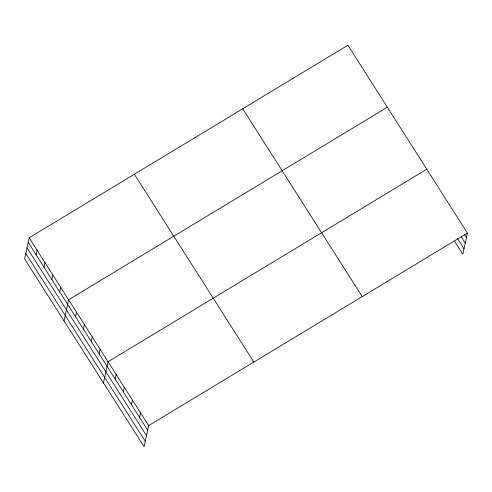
<?xml version="1.0" encoding="UTF-8"?>
<svg xmlns="http://www.w3.org/2000/svg" width="492" height="492" viewBox="0 0 492 492"><rect width="100%" height="100%" fill="white"/><g stroke="black" fill="none" stroke-linecap="round" stroke-linejoin="round"><path stroke-width="0.74" d="M29.176 237.777L24.6 258.94L144.095 446.761L148.67 425.598L29.176 237.777L347.906 45.239L467.4 233.06L462.824 254.223L454.7 241.455M36.076 254.733L37.06 250.17M43.96 267.131L44.95 262.568M51.851 279.524L52.835 274.966M59.735 291.922L60.725 287.359M64.034 320.919L68.609 299.757L387.339 107.219M75.51 316.713L76.494 312.156M83.394 329.111L84.384 324.548M91.284 341.509L92.268 336.946M99.169 353.902L100.159 349.345M103.468 382.905L108.043 361.737L426.773 169.199M115.183 379.074L116.167 374.51M123.308 391.847L124.298 387.284M131.432 404.615L132.422 400.058M139.562 417.388L140.546 412.825M148.67 425.598L467.4 233.06M464.38 234.432L466.416 237.624M461.164 236.713L465.229 243.103M457.511 238.528L464.011 248.749M242.722 108.775L362.223 296.596M134.353 174.236L253.854 362.063M28.192 242.335L147.686 430.162M27.005 247.814L146.499 435.641M25.787 253.46L145.281 441.287"/></g></svg>
